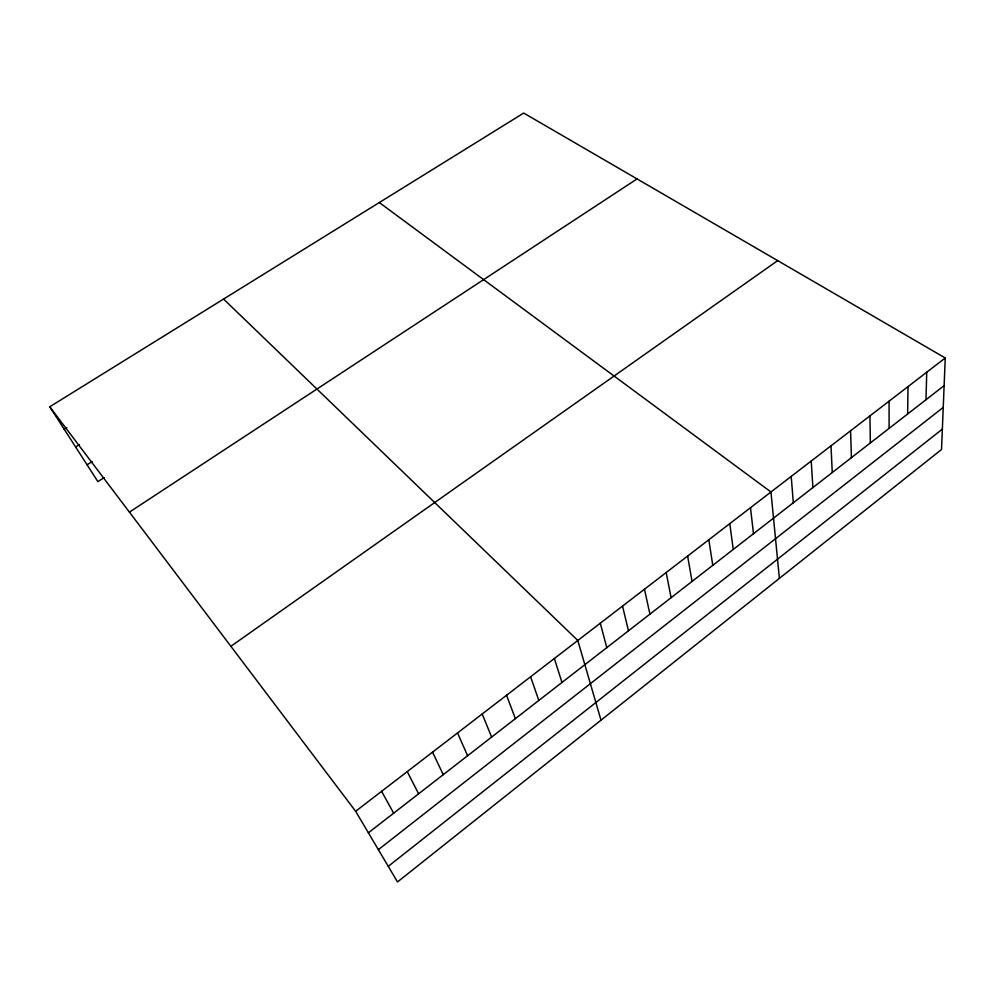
<?xml version="1.0" encoding="UTF-8"?>
<svg xmlns="http://www.w3.org/2000/svg" width="995" height="995" viewBox="0 0 995 995"><rect width="100%" height="100%" fill="white"/><g stroke="black" fill="none" stroke-linecap="round" stroke-linejoin="round"><path stroke-width="1.49" d="M907.639 413.982L908.012 386.62M925.984 399.729L926.731 372.229M945.25 357.989L941.531 449.491L397.502 881.943L355.638 811.286L49.75 406.781L523.718 113.057L945.25 357.989L355.638 811.286M388.261 866.346L942.352 429.119M378.374 849.655L943.235 407.415M368.386 832.815L944.131 385.637M230.877 646.302L777.692 260.628M129.425 512.139L637.049 178.913M104.127 477.612L97.896 481.617L49.75 406.781M87.075 464.814L92.137 461.58M75.62 447.004L79.488 444.554M64.19 429.218L66.802 427.576M379.319 202.545L770.963 491.978L779.396 578.381M223.576 299.06L577.809 640.481L601.005 720.181M381.607 791.323L393.672 813.176M407.241 771.61L418.621 793.799M432.551 752.158L443.26 774.657M457.538 732.942L467.6 755.752M482.202 713.987L491.629 737.084M506.554 695.256L515.373 718.651M530.609 676.774L538.817 700.443M554.352 658.516L561.976 682.458M600.296 623.193L606.801 647.645M622.522 606.104L628.479 630.793M644.474 589.227L649.922 614.151M666.177 572.548L671.115 597.684M687.62 556.056L692.06 581.416M708.813 539.763L712.768 565.334M729.77 523.644L733.253 549.427M750.491 507.724L753.489 533.706M791.212 476.418L793.313 502.773M811.223 461.033L812.89 487.562M831.012 445.81L832.255 472.525M850.588 430.773L851.409 457.65M869.941 415.885L870.351 442.937M889.082 401.172L889.095 428.372"/></g></svg>
